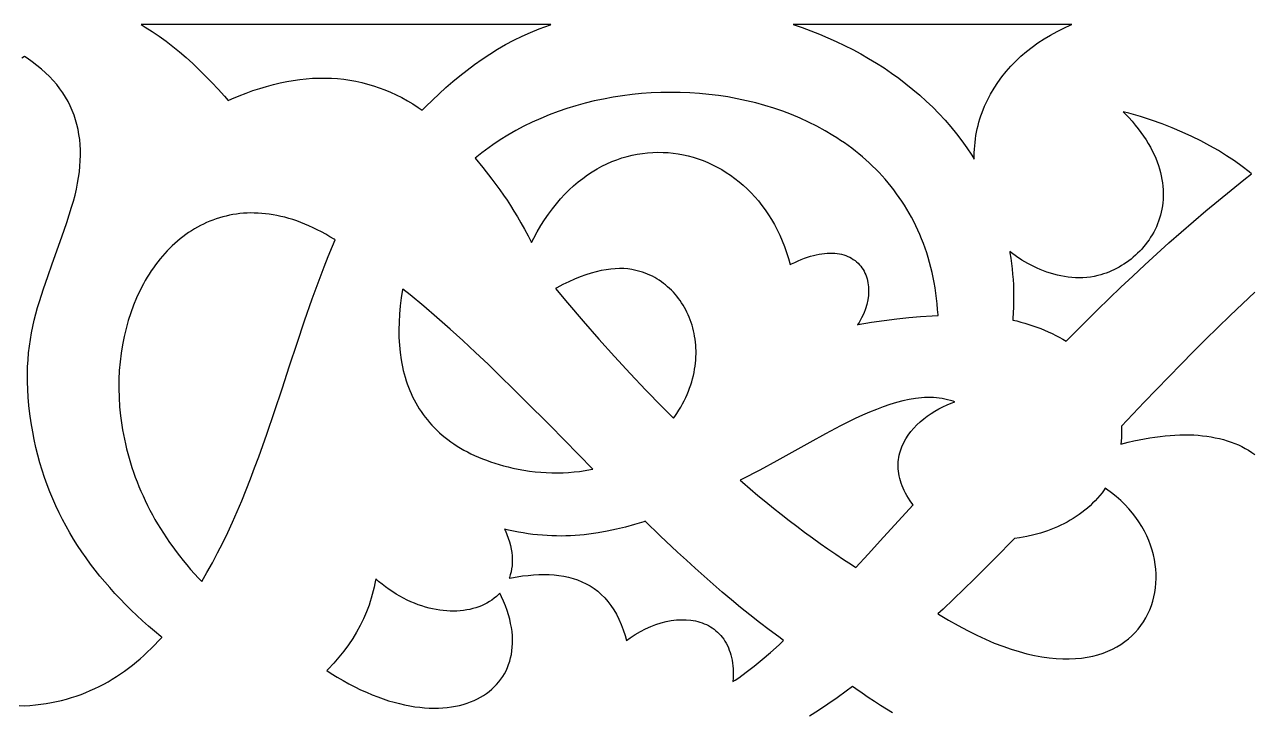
# Model space of a CAD drawing. Extents: x -340 to 340, y -265 to 265.
# Drawn here: x -170.92 to -120.93, y -183.1 to -155.2 of the extents above; entities that cross this region are included whole.
import ezdxf

# ---------------------------------------------------------------- set-up
doc = ezdxf.new("R2010")
doc.units = 0
doc.layers.add('LAYER_1', color=18, linetype='CONTINUOUS')

msp = doc.modelspace()

# ---------------------------------------------------------------- linework, layer by layer
at = {"layer": 'LAYER_1'}
for points in [[(-166.173, -155.202), (-166.005, -155.301), (-165.718, -155.483), (-165.434, -155.676), (-165.155, -155.88), (-164.878, -156.093), (-164.605, -156.315), (-164.336, -156.547), (-164.069, -156.788), (-163.806, -157.037), (-163.545, -157.295), (-163.287, -157.56), (-163.032, -157.833), (-162.779, -158.114), (-162.627, -158.288), (-162.473, -158.22), (-162.185, -158.101), (-161.9, -157.99), (-161.618, -157.889), (-161.338, -157.797), (-161.061, -157.714), (-160.786, -157.64), (-160.514, -157.575), (-160.244, -157.519), (-159.977, -157.473), (-159.712, -157.435), (-159.45, -157.407), (-159.19, -157.388), (-158.932, -157.377), (-158.676, -157.376), (-158.423, -157.384), (-158.172, -157.401), (-157.923, -157.427), (-157.676, -157.462), (-157.432, -157.505), (-157.19, -157.558), (-156.95, -157.62), (-156.713, -157.69), (-156.477, -157.77), (-156.244, -157.858), (-156.013, -157.955), (-155.783, -158.06), (-155.556, -158.174), (-155.332, -158.297), (-155.109, -158.428), (-154.888, -158.568), (-154.723, -158.679), (-154.579, -158.534), (-154.312, -158.273), (-154.039, -158.017), (-153.761, -157.766), (-153.478, -157.521), (-153.19, -157.282), (-152.895, -157.05), (-152.595, -156.826), (-152.289, -156.61), (-151.977, -156.403), (-151.659, -156.205), (-151.334, -156.017), (-151.003, -155.839), (-150.665, -155.673), (-150.32, -155.518), (-149.969, -155.375), (-149.74, -155.29), (-149.511, -155.209), (-149.491, -155.202)], [(-130.134, -156.302), (-129.903, -156.121), (-129.662, -155.948), (-129.411, -155.783), (-129.151, -155.627), (-128.882, -155.481), (-128.604, -155.344), (-128.318, -155.216), (-128.282, -155.202), (-139.629, -155.202), (-139.62, -155.205), (-139.262, -155.325), (-138.908, -155.454), (-138.558, -155.59), (-138.212, -155.735), (-137.871, -155.887), (-137.534, -156.048), (-137.202, -156.216), (-136.875, -156.392), (-136.553, -156.576), (-136.238, -156.767), (-135.928, -156.966), (-135.624, -157.173), (-135.326, -157.387), (-135.036, -157.608), (-134.752, -157.837), (-134.475, -158.073), (-134.206, -158.316), (-133.944, -158.567), (-133.691, -158.824), (-133.445, -159.089), (-133.208, -159.36), (-132.98, -159.639), (-132.761, -159.924), (-132.551, -160.216), (-132.351, -160.514), (-132.253, -160.67), (-132.254, -160.56), (-132.252, -160.417), (-132.246, -160.275), (-132.236, -160.134), (-132.223, -159.994), (-132.205, -159.855), (-132.184, -159.716), (-132.159, -159.579), (-132.131, -159.443), (-132.099, -159.308), (-132.064, -159.174), (-132.024, -159.041), (-131.982, -158.91), (-131.936, -158.778), (-131.834, -158.523), (-131.719, -158.272), (-131.59, -158.026), (-131.45, -157.787), (-131.296, -157.554), (-131.131, -157.327), (-130.954, -157.107), (-130.765, -156.895), (-130.566, -156.69), (-130.355, -156.492)], [(-134.438, -167.075), (-133.974, -167.048), (-133.728, -167.04), (-133.73, -167.011), (-133.745, -166.784), (-133.764, -166.559), (-133.788, -166.339), (-133.816, -166.121), (-133.849, -165.906), (-133.886, -165.694), (-133.926, -165.485), (-133.971, -165.279), (-134.02, -165.076), (-134.073, -164.877), (-134.13, -164.68), (-134.191, -164.486), (-134.255, -164.295), (-134.324, -164.107), (-134.396, -163.922), (-134.471, -163.74), (-134.55, -163.561), (-134.633, -163.385), (-134.719, -163.212), (-134.809, -163.041), (-134.902, -162.874), (-134.998, -162.709), (-135.098, -162.548), (-135.201, -162.389), (-135.307, -162.233), (-135.416, -162.08), (-135.528, -161.929), (-135.643, -161.782), (-135.761, -161.638), (-135.882, -161.496), (-136.006, -161.357), (-136.132, -161.221), (-136.262, -161.088), (-136.394, -160.957), (-136.528, -160.83), (-136.666, -160.705), (-136.805, -160.583), (-136.947, -160.464), (-137.092, -160.347), (-137.239, -160.234), (-137.388, -160.123), (-137.54, -160.015), (-137.694, -159.91), (-137.85, -159.807), (-138.007, -159.708), (-138.33, -159.517), (-138.66, -159.337), (-138.997, -159.168), (-139.341, -159.011), (-139.691, -158.864), (-140.047, -158.729), (-140.409, -158.604), (-140.776, -158.491), (-141.147, -158.389), (-141.523, -158.297), (-141.902, -158.217), (-142.284, -158.147), (-142.67, -158.089), (-143.057, -158.041), (-143.446, -158.004), (-143.837, -157.978), (-144.229, -157.963), (-144.621, -157.959), (-145.013, -157.965), (-145.405, -157.982), (-145.796, -158.01), (-146.185, -158.049), (-146.573, -158.098), (-146.958, -158.158), (-147.341, -158.229), (-147.721, -158.31), (-148.096, -158.402), (-148.468, -158.504), (-148.835, -158.616), (-149.197, -158.739), (-149.554, -158.872), (-149.905, -159.016), (-150.249, -159.17), (-150.586, -159.334), (-150.916, -159.509), (-151.239, -159.693), (-151.553, -159.888), (-151.859, -160.093), (-152.156, -160.308), (-152.3, -160.419), (-152.442, -160.532), (-152.574, -160.641), (-152.265, -161.02), (-151.895, -161.49), (-151.727, -161.71), (-151.569, -161.925), (-151.418, -162.137), (-151.273, -162.349), (-151.131, -162.565), (-150.992, -162.787), (-150.853, -163.018), (-150.711, -163.262), (-150.566, -163.521), (-150.415, -163.799), (-150.275, -164.065), (-150.184, -163.884), (-150.044, -163.626), (-149.898, -163.378), (-149.747, -163.14), (-149.591, -162.912), (-149.43, -162.695), (-149.265, -162.488), (-149.095, -162.291), (-148.922, -162.104), (-148.744, -161.927), (-148.563, -161.76), (-148.378, -161.603), (-148.19, -161.456), (-147.999, -161.319), (-147.805, -161.191), (-147.608, -161.073), (-147.409, -160.965), (-147.208, -160.866), (-147.005, -160.777), (-146.801, -160.698), (-146.595, -160.628), (-146.388, -160.567), (-146.18, -160.516), (-145.971, -160.474), (-145.761, -160.441), (-145.552, -160.417), (-145.342, -160.402), (-145.133, -160.396), (-144.924, -160.4), (-144.716, -160.411), (-144.508, -160.432), (-144.302, -160.461), (-144.097, -160.499), (-143.894, -160.546), (-143.692, -160.601), (-143.493, -160.664), (-143.296, -160.735), (-143.101, -160.815), (-142.909, -160.902), (-142.72, -160.998), (-142.534, -161.102), (-142.352, -161.213), (-142.173, -161.332), (-141.998, -161.459), (-141.827, -161.594), (-141.66, -161.736), (-141.497, -161.885), (-141.34, -162.042), (-141.187, -162.206), (-141.039, -162.377), (-140.897, -162.556), (-140.76, -162.741), (-140.629, -162.934), (-140.504, -163.133), (-140.385, -163.339), (-140.272, -163.551), (-140.167, -163.77), (-140.068, -163.996), (-139.975, -164.228), (-139.891, -164.467), (-139.813, -164.711), (-139.744, -164.963), (-139.697, -164.938), (-139.561, -164.872), (-139.428, -164.811), (-139.298, -164.756), (-139.17, -164.707), (-139.045, -164.663), (-138.922, -164.624), (-138.802, -164.59), (-138.684, -164.562), (-138.57, -164.538), (-138.457, -164.52), (-138.348, -164.506), (-138.24, -164.498), (-138.136, -164.494), (-138.034, -164.495), (-137.935, -164.5), (-137.839, -164.511), (-137.746, -164.525), (-137.655, -164.545), (-137.567, -164.569), (-137.483, -164.597), (-137.401, -164.629), (-137.323, -164.666), (-137.248, -164.707), (-137.177, -164.752), (-137.109, -164.8), (-137.045, -164.852), (-136.984, -164.908), (-136.927, -164.967), (-136.875, -165.029), (-136.826, -165.095), (-136.781, -165.162), (-136.741, -165.233), (-136.704, -165.306), (-136.671, -165.381), (-136.643, -165.458), (-136.618, -165.537), (-136.598, -165.617), (-136.581, -165.699), (-136.568, -165.783), (-136.56, -165.868), (-136.555, -165.954), (-136.554, -166.043), (-136.563, -166.218), (-136.589, -166.398), (-136.629, -166.581), (-136.685, -166.764), (-136.756, -166.948), (-136.842, -167.131), (-136.944, -167.314), (-137.007, -167.411), (-136.979, -167.405), (-136.442, -167.311), (-135.919, -167.232), (-135.411, -167.166), (-134.917, -167.114)], [(-125.8, -165.43), (-125.315, -164.978), (-124.825, -164.529), (-124.331, -164.084), (-123.833, -163.643), (-123.331, -163.208), (-122.825, -162.777), (-122.316, -162.353), (-121.802, -161.935), (-121.285, -161.523), (-120.963, -161.273), (-121.057, -161.196), (-121.354, -160.969), (-121.663, -160.748), (-121.984, -160.534), (-122.318, -160.328), (-122.665, -160.128), (-123.026, -159.935), (-123.4, -159.75), (-123.789, -159.573), (-124.192, -159.404), (-124.61, -159.242), (-125.044, -159.089), (-125.493, -158.944), (-125.958, -158.808), (-126.193, -158.746), (-126.111, -158.829), (-125.967, -158.982), (-125.831, -159.135), (-125.703, -159.287), (-125.581, -159.439), (-125.468, -159.591), (-125.361, -159.742), (-125.262, -159.893), (-125.17, -160.043), (-125.085, -160.192), (-125.006, -160.341), (-124.934, -160.489), (-124.869, -160.637), (-124.811, -160.783), (-124.759, -160.929), (-124.713, -161.074), (-124.673, -161.217), (-124.64, -161.36), (-124.612, -161.501), (-124.591, -161.641), (-124.575, -161.78), (-124.565, -161.917), (-124.56, -162.053), (-124.561, -162.187), (-124.567, -162.319), (-124.579, -162.45), (-124.595, -162.579), (-124.617, -162.706), (-124.643, -162.831), (-124.674, -162.953), (-124.709, -163.074), (-124.749, -163.193), (-124.793, -163.309), (-124.841, -163.423), (-124.894, -163.534), (-124.95, -163.643), (-125.009, -163.75), (-125.073, -163.854), (-125.139, -163.955), (-125.209, -164.054), (-125.283, -164.149), (-125.359, -164.242), (-125.438, -164.333), (-125.52, -164.42), (-125.604, -164.504), (-125.692, -164.585), (-125.781, -164.664), (-125.873, -164.739), (-125.967, -164.811), (-126.063, -164.88), (-126.16, -164.945), (-126.26, -165.007), (-126.361, -165.066), (-126.464, -165.122), (-126.568, -165.174), (-126.673, -165.222), (-126.78, -165.267), (-126.888, -165.309), (-126.997, -165.346), (-127.106, -165.38), (-127.217, -165.411), (-127.369, -165.445), (-127.523, -165.472), (-127.676, -165.49), (-127.829, -165.501), (-127.981, -165.505), (-128.133, -165.501), (-128.283, -165.491), (-128.433, -165.475), (-128.581, -165.453), (-128.727, -165.425), (-128.872, -165.392), (-129.015, -165.354), (-129.156, -165.312), (-129.295, -165.265), (-129.432, -165.214), (-129.566, -165.16), (-129.698, -165.103), (-129.828, -165.042), (-130.076, -164.914), (-130.312, -164.777), (-130.535, -164.634), (-130.742, -164.487), (-130.811, -164.434), (-130.801, -164.489), (-130.767, -164.702), (-130.738, -164.916), (-130.712, -165.133), (-130.691, -165.351), (-130.675, -165.572), (-130.662, -165.793), (-130.654, -166.017), (-130.651, -166.242), (-130.652, -166.469), (-130.657, -166.698), (-130.667, -166.929), (-130.682, -167.161), (-130.687, -167.219), (-130.524, -167.257), (-130.357, -167.3), (-130.192, -167.347), (-130.028, -167.397), (-129.867, -167.451), (-129.707, -167.507), (-129.549, -167.568), (-129.393, -167.631), (-129.24, -167.697), (-129.089, -167.767), (-128.94, -167.841), (-128.794, -167.917), (-128.65, -167.997), (-128.51, -168.079), (-128.163, -167.73), (-127.7, -167.266), (-127.231, -166.804), (-126.759, -166.344), (-126.282, -165.886)], [(-166.784, -167.559), (-166.863, -167.89), (-166.93, -168.227), (-166.985, -168.571), (-167.028, -168.921), (-167.058, -169.276), (-167.074, -169.636), (-167.078, -170.001), (-167.069, -170.37), (-167.045, -170.743), (-167.008, -171.119), (-166.984, -171.307), (-166.956, -171.497), (-166.925, -171.687), (-166.891, -171.877), (-166.852, -172.068), (-166.81, -172.26), (-166.764, -172.451), (-166.714, -172.643), (-166.661, -172.835), (-166.604, -173.027), (-166.543, -173.22), (-166.478, -173.412), (-166.409, -173.605), (-166.336, -173.797), (-166.259, -173.989), (-166.178, -174.181), (-166.093, -174.373), (-166.004, -174.564), (-165.911, -174.755), (-165.814, -174.946), (-165.713, -175.136), (-165.607, -175.325), (-165.497, -175.514), (-165.383, -175.702), (-165.265, -175.89), (-165.142, -176.077), (-165.015, -176.263), (-164.884, -176.448), (-164.748, -176.632), (-164.607, -176.815), (-164.463, -176.997), (-164.313, -177.178), (-164.159, -177.358), (-164.001, -177.536), (-163.838, -177.714), (-163.703, -177.855), (-163.489, -177.492), (-163.268, -177.097), (-163.054, -176.693), (-162.847, -176.282), (-162.646, -175.863), (-162.451, -175.438), (-162.261, -175.006), (-162.076, -174.569), (-161.896, -174.127), (-161.72, -173.681), (-161.549, -173.23), (-161.381, -172.776), (-161.216, -172.32), (-161.055, -171.861), (-160.738, -170.937), (-160.429, -170.011), (-160.124, -169.086), (-159.82, -168.166), (-159.514, -167.257), (-159.204, -166.361), (-159.045, -165.92), (-158.885, -165.484), (-158.721, -165.053), (-158.555, -164.629), (-158.385, -164.211), (-158.277, -163.957), (-158.311, -163.935), (-158.485, -163.829), (-158.657, -163.729), (-158.829, -163.635), (-158.999, -163.547), (-159.168, -163.465), (-159.337, -163.388), (-159.504, -163.316), (-159.67, -163.25), (-159.835, -163.19), (-159.998, -163.135), (-160.161, -163.085), (-160.322, -163.041), (-160.482, -163.002), (-160.64, -162.967), (-160.797, -162.938), (-160.953, -162.914), (-161.108, -162.895), (-161.261, -162.88), (-161.412, -162.871), (-161.563, -162.866), (-161.711, -162.865), (-161.859, -162.87), (-162.005, -162.878), (-162.149, -162.892), (-162.292, -162.909), (-162.433, -162.931), (-162.572, -162.957), (-162.71, -162.988), (-162.847, -163.022), (-162.982, -163.061), (-163.115, -163.104), (-163.247, -163.151), (-163.376, -163.202), (-163.505, -163.256), (-163.631, -163.315), (-163.756, -163.377), (-163.879, -163.443), (-164, -163.513), (-164.119, -163.587), (-164.237, -163.664), (-164.352, -163.745), (-164.466, -163.829), (-164.578, -163.917), (-164.687, -164.008), (-164.795, -164.102), (-164.901, -164.2), (-165.004, -164.301), (-165.106, -164.405), (-165.205, -164.512), (-165.303, -164.623), (-165.398, -164.736), (-165.491, -164.853), (-165.581, -164.972), (-165.669, -165.095), (-165.755, -165.22), (-165.839, -165.348), (-165.92, -165.478), (-165.999, -165.611), (-166.074, -165.746), (-166.22, -166.027), (-166.354, -166.316), (-166.478, -166.614), (-166.591, -166.921), (-166.693, -167.236)], [(-145.972, -165.212), (-146.081, -165.186), (-146.19, -165.165), (-146.352, -165.142), (-146.518, -165.128), (-146.69, -165.124), (-146.868, -165.13), (-147.053, -165.145), (-147.243, -165.171), (-147.44, -165.207), (-147.643, -165.254), (-147.853, -165.312), (-148.069, -165.382), (-148.292, -165.463), (-148.522, -165.555), (-148.758, -165.66), (-149.002, -165.777), (-149.252, -165.906), (-149.299, -165.932), (-148.813, -166.515), (-148.175, -167.263), (-147.537, -167.992), (-146.9, -168.703), (-146.262, -169.396), (-145.622, -170.072), (-144.979, -170.732), (-144.496, -171.214), (-144.445, -171.143), (-144.359, -171.016), (-144.278, -170.888), (-144.201, -170.76), (-144.13, -170.632), (-144.063, -170.504), (-144.001, -170.375), (-143.943, -170.246), (-143.89, -170.117), (-143.841, -169.989), (-143.797, -169.86), (-143.757, -169.732), (-143.721, -169.604), (-143.689, -169.476), (-143.662, -169.349), (-143.638, -169.222), (-143.619, -169.095), (-143.604, -168.97), (-143.592, -168.845), (-143.585, -168.721), (-143.581, -168.597), (-143.581, -168.475), (-143.585, -168.354), (-143.593, -168.234), (-143.604, -168.114), (-143.618, -167.997), (-143.637, -167.88), (-143.658, -167.765), (-143.683, -167.651), (-143.712, -167.539), (-143.743, -167.428), (-143.778, -167.319), (-143.816, -167.212), (-143.858, -167.106), (-143.902, -167.003), (-143.949, -166.901), (-144, -166.802), (-144.053, -166.704), (-144.109, -166.609), (-144.168, -166.516), (-144.23, -166.425), (-144.295, -166.337), (-144.362, -166.251), (-144.432, -166.168), (-144.504, -166.088), (-144.579, -166.01), (-144.657, -165.935), (-144.736, -165.862), (-144.818, -165.793), (-144.903, -165.727), (-144.99, -165.663), (-145.079, -165.603), (-145.17, -165.546), (-145.263, -165.492), (-145.358, -165.441), (-145.456, -165.394), (-145.555, -165.351), (-145.656, -165.31), (-145.76, -165.274), (-145.865, -165.241)], [(-152.116, -172.924), (-151.948, -172.983), (-151.775, -173.04), (-151.599, -173.094), (-151.418, -173.145), (-151.232, -173.193), (-151.042, -173.238), (-150.816, -173.285), (-150.589, -173.326), (-150.361, -173.361), (-150.133, -173.389), (-149.905, -173.41), (-149.676, -173.425), (-149.448, -173.433), (-149.22, -173.435), (-148.993, -173.43), (-148.767, -173.418), (-148.542, -173.399), (-148.319, -173.373), (-148.097, -173.341), (-147.878, -173.301), (-147.785, -173.281), (-149.537, -171.501), (-150.533, -170.498), (-151.033, -170.001), (-151.537, -169.509), (-152.044, -169.02), (-152.555, -168.536), (-153.072, -168.057), (-153.596, -167.584), (-154.128, -167.116), (-154.668, -166.654), (-155.217, -166.199), (-155.52, -165.957), (-155.524, -165.976), (-155.578, -166.314), (-155.621, -166.647), (-155.652, -166.976), (-155.671, -167.3), (-155.679, -167.619), (-155.674, -167.933), (-155.656, -168.241), (-155.626, -168.543), (-155.584, -168.84), (-155.558, -168.984), (-155.528, -169.128), (-155.496, -169.27), (-155.46, -169.41), (-155.421, -169.548), (-155.379, -169.685), (-155.333, -169.82), (-155.284, -169.952), (-155.231, -170.083), (-155.176, -170.212), (-155.116, -170.339), (-155.054, -170.464), (-154.988, -170.587), (-154.918, -170.708), (-154.845, -170.827), (-154.768, -170.944), (-154.688, -171.059), (-154.604, -171.171), (-154.517, -171.282), (-154.425, -171.39), (-154.331, -171.496), (-154.232, -171.599), (-154.13, -171.701), (-154.023, -171.8), (-153.913, -171.897), (-153.799, -171.991), (-153.682, -172.083), (-153.56, -172.172), (-153.434, -172.259), (-153.304, -172.344), (-153.17, -172.426), (-153.032, -172.505), (-152.89, -172.581), (-152.744, -172.655), (-152.593, -172.727), (-152.438, -172.795), (-152.279, -172.861)], [(-134.744, -174.74), (-134.797, -174.67), (-134.869, -174.567), (-134.937, -174.464), (-134.998, -174.361), (-135.055, -174.259), (-135.107, -174.158), (-135.153, -174.057), (-135.194, -173.956), (-135.231, -173.856), (-135.262, -173.756), (-135.289, -173.657), (-135.311, -173.559), (-135.328, -173.461), (-135.341, -173.364), (-135.349, -173.268), (-135.352, -173.173), (-135.351, -173.079), (-135.346, -172.986), (-135.337, -172.894), (-135.323, -172.803), (-135.306, -172.713), (-135.285, -172.625), (-135.259, -172.536), (-135.199, -172.369), (-135.125, -172.205), (-135.039, -172.048), (-134.941, -171.897), (-134.833, -171.752), (-134.715, -171.614), (-134.589, -171.483), (-134.455, -171.358), (-134.313, -171.24), (-134.166, -171.128), (-134.013, -171.023), (-133.855, -170.925), (-133.693, -170.834), (-133.528, -170.75), (-133.36, -170.673), (-133.19, -170.604), (-133.042, -170.549), (-133.114, -170.524), (-133.226, -170.489), (-133.339, -170.459), (-133.452, -170.433), (-133.567, -170.412), (-133.682, -170.395), (-133.798, -170.382), (-133.916, -170.374), (-134.035, -170.369), (-134.155, -170.369), (-134.275, -170.373), (-134.398, -170.38), (-134.521, -170.391), (-134.644, -170.406), (-134.898, -170.447), (-135.156, -170.503), (-135.419, -170.571), (-135.686, -170.653), (-135.959, -170.747), (-136.236, -170.852), (-136.519, -170.968), (-136.806, -171.094), (-137.098, -171.23), (-137.395, -171.374), (-137.696, -171.526), (-138.315, -171.852), (-138.953, -172.2), (-140.289, -172.939), (-140.988, -173.319), (-141.707, -173.696), (-141.785, -173.737), (-141.69, -173.819), (-141.374, -174.088), (-141.059, -174.353), (-140.743, -174.613), (-140.426, -174.869), (-140.11, -175.12), (-139.794, -175.366), (-139.477, -175.607), (-139.16, -175.844), (-138.843, -176.076), (-138.526, -176.304), (-138.209, -176.526), (-137.891, -176.744), (-137.573, -176.957), (-137.255, -177.165), (-137.077, -177.279), (-136.576, -176.74), (-135.944, -176.055)], [(-130.119, -176.025), (-130.406, -176.076), (-130.621, -176.105), (-131.418, -176.915), (-132.261, -177.756), (-132.683, -178.168), (-133.104, -178.573), (-133.525, -178.972), (-133.734, -179.167), (-133.708, -179.18), (-133.3, -179.427), (-132.91, -179.649), (-132.529, -179.852), (-132.156, -180.037), (-131.793, -180.204), (-131.438, -180.355), (-131.092, -180.488), (-130.755, -180.605), (-130.427, -180.705), (-130.108, -180.791), (-129.799, -180.861), (-129.498, -180.916), (-129.207, -180.957), (-128.926, -180.985), (-128.654, -180.999), (-128.391, -181), (-128.138, -180.99), (-127.894, -180.967), (-127.659, -180.932), (-127.434, -180.887), (-127.219, -180.831), (-127.013, -180.765), (-126.816, -180.69), (-126.629, -180.605), (-126.451, -180.511), (-126.283, -180.409), (-126.124, -180.299), (-125.974, -180.181), (-125.833, -180.056), (-125.702, -179.923), (-125.58, -179.785), (-125.467, -179.64), (-125.363, -179.489), (-125.269, -179.332), (-125.184, -179.171), (-125.109, -179.004), (-125.043, -178.834), (-124.986, -178.659), (-124.939, -178.48), (-124.902, -178.298), (-124.875, -178.113), (-124.857, -177.925), (-124.849, -177.735), (-124.852, -177.544), (-124.864, -177.351), (-124.886, -177.157), (-124.919, -176.962), (-124.961, -176.768), (-125.014, -176.573), (-125.077, -176.379), (-125.151, -176.186), (-125.235, -175.995), (-125.33, -175.805), (-125.435, -175.617), (-125.551, -175.432), (-125.678, -175.25), (-125.815, -175.071), (-125.964, -174.896), (-126.123, -174.726), (-126.294, -174.56), (-126.475, -174.398), (-126.668, -174.242), (-126.872, -174.092), (-126.922, -174.059), (-126.967, -174.126), (-127.053, -174.242), (-127.143, -174.355), (-127.236, -174.464), (-127.334, -174.57), (-127.435, -174.672), (-127.539, -174.771), (-127.646, -174.867), (-127.757, -174.958), (-127.87, -175.047), (-127.987, -175.131), (-128.106, -175.213), (-128.227, -175.291), (-128.351, -175.365), (-128.478, -175.436), (-128.606, -175.504), (-128.736, -175.568), (-128.868, -175.629), (-129.002, -175.686), (-129.138, -175.74), (-129.276, -175.791), (-129.552, -175.882), (-129.834, -175.96)], [(-151.188, -177.717), (-151.095, -177.699), (-150.866, -177.66), (-150.64, -177.628), (-150.417, -177.602), (-150.198, -177.583), (-149.983, -177.572), (-149.771, -177.569), (-149.563, -177.573), (-149.36, -177.586), (-149.16, -177.608), (-148.964, -177.639), (-148.773, -177.679), (-148.587, -177.729), (-148.405, -177.789), (-148.229, -177.86), (-148.058, -177.941), (-147.893, -178.033), (-147.734, -178.137), (-147.582, -178.251), (-147.436, -178.378), (-147.298, -178.516), (-147.166, -178.666), (-147.042, -178.828), (-146.926, -179.001), (-146.818, -179.187), (-146.718, -179.385), (-146.625, -179.595), (-146.541, -179.817), (-146.465, -180.053), (-146.411, -180.253), (-146.259, -180.143), (-146.052, -180.009), (-145.844, -179.889), (-145.634, -179.781), (-145.424, -179.687), (-145.213, -179.606), (-145.003, -179.538), (-144.794, -179.484), (-144.587, -179.444), (-144.382, -179.418), (-144.18, -179.406), (-143.983, -179.408), (-143.791, -179.425), (-143.695, -179.44), (-143.601, -179.458), (-143.51, -179.479), (-143.419, -179.505), (-143.331, -179.534), (-143.244, -179.568), (-143.16, -179.605), (-143.077, -179.647), (-142.997, -179.692), (-142.919, -179.742), (-142.844, -179.795), (-142.772, -179.853), (-142.702, -179.914), (-142.636, -179.979), (-142.572, -180.049), (-142.512, -180.122), (-142.455, -180.199), (-142.402, -180.28), (-142.352, -180.364), (-142.306, -180.452), (-142.264, -180.544), (-142.225, -180.64), (-142.191, -180.739), (-142.16, -180.841), (-142.134, -180.947), (-142.112, -181.056), (-142.094, -181.169), (-142.08, -181.285), (-142.07, -181.405), (-142.065, -181.528), (-142.064, -181.654), (-142.068, -181.784), (-142.076, -181.919), (-141.993, -181.865), (-141.844, -181.764), (-141.535, -181.543), (-141.217, -181.298), (-140.887, -181.029), (-140.547, -180.738), (-140.197, -180.425), (-140.015, -180.256), (-140.215, -180.11), (-140.609, -179.815), (-140.999, -179.516), (-141.384, -179.213), (-141.765, -178.905), (-142.142, -178.594), (-142.515, -178.28), (-142.885, -177.962), (-143.251, -177.641), (-143.614, -177.316), (-143.974, -176.99), (-144.332, -176.66), (-145.039, -175.995), (-145.652, -175.404), (-145.711, -175.422), (-146.081, -175.535), (-146.453, -175.639), (-146.824, -175.73), (-147.196, -175.81), (-147.569, -175.876), (-147.941, -175.929), (-148.129, -175.951), (-148.317, -175.969), (-148.505, -175.983), (-148.693, -175.993), (-148.882, -176), (-149.072, -176.003), (-149.262, -176.002), (-149.453, -175.997), (-149.645, -175.988), (-149.837, -175.975), (-150.03, -175.957), (-150.225, -175.936), (-150.42, -175.91), (-150.615, -175.879), (-150.812, -175.845), (-151.01, -175.805), (-151.21, -175.761), (-151.371, -175.722), (-151.341, -175.787), (-151.277, -175.941), (-151.222, -176.093), (-151.175, -176.242), (-151.136, -176.388), (-151.106, -176.532), (-151.083, -176.673), (-151.069, -176.812), (-151.062, -176.947), (-151.062, -177.08), (-151.071, -177.209), (-151.087, -177.335), (-151.11, -177.458), (-151.14, -177.577), (-151.178, -177.692)], [(-151.567, -178.327), (-151.618, -178.381), (-151.704, -178.461), (-151.794, -178.536), (-151.889, -178.606), (-151.988, -178.671), (-152.092, -178.731), (-152.2, -178.786), (-152.311, -178.836), (-152.426, -178.881), (-152.544, -178.921), (-152.665, -178.956), (-152.79, -178.986), (-152.917, -179.01), (-153.046, -179.03), (-153.178, -179.044), (-153.313, -179.053), (-153.449, -179.057), (-153.588, -179.055), (-153.728, -179.049), (-153.87, -179.036), (-154.013, -179.019), (-154.157, -178.996), (-154.303, -178.967), (-154.449, -178.933), (-154.596, -178.893), (-154.744, -178.848), (-154.892, -178.797), (-155.041, -178.74), (-155.189, -178.678), (-155.338, -178.61), (-155.486, -178.535), (-155.633, -178.455), (-155.781, -178.369), (-155.927, -178.277), (-156.072, -178.179), (-156.216, -178.074), (-156.359, -177.964), (-156.501, -177.847), (-156.622, -177.74), (-156.63, -177.792), (-156.657, -177.94), (-156.687, -178.088), (-156.721, -178.235), (-156.758, -178.381), (-156.799, -178.525), (-156.844, -178.669), (-156.892, -178.812), (-156.998, -179.092), (-157.118, -179.368), (-157.251, -179.64), (-157.398, -179.907), (-157.558, -180.17), (-157.731, -180.428), (-157.917, -180.682), (-158.115, -180.931), (-158.326, -181.176), (-158.549, -181.416), (-158.61, -181.477), (-158.438, -181.589), (-158.193, -181.74), (-157.95, -181.882), (-157.709, -182.015), (-157.47, -182.139), (-157.234, -182.254), (-157, -182.36), (-156.769, -182.458), (-156.54, -182.547), (-156.315, -182.627), (-156.093, -182.7), (-155.873, -182.764), (-155.657, -182.821), (-155.445, -182.869), (-155.236, -182.91), (-155.031, -182.944), (-154.83, -182.969), (-154.632, -182.988), (-154.439, -182.999), (-154.25, -183.004), (-154.065, -183.001), (-153.885, -182.992), (-153.709, -182.976), (-153.538, -182.954), (-153.372, -182.925), (-153.211, -182.89), (-153.055, -182.849), (-152.904, -182.802), (-152.758, -182.75), (-152.618, -182.692), (-152.483, -182.628), (-152.353, -182.559), (-152.229, -182.485), (-152.111, -182.405), (-151.999, -182.321), (-151.892, -182.232), (-151.792, -182.138), (-151.697, -182.04), (-151.608, -181.937), (-151.526, -181.83), (-151.45, -181.718), (-151.38, -181.602), (-151.316, -181.482), (-151.259, -181.357), (-151.208, -181.228), (-151.165, -181.096), (-151.128, -180.959), (-151.098, -180.818), (-151.075, -180.673), (-151.059, -180.524), (-151.051, -180.372), (-151.05, -180.216), (-151.057, -180.056), (-151.072, -179.893), (-151.095, -179.726), (-151.127, -179.556), (-151.166, -179.382), (-151.214, -179.206), (-151.271, -179.026), (-151.337, -178.844), (-151.412, -178.659), (-151.496, -178.471)]]:
    msp.add_lwpolyline(points, close=True, dxfattribs=at)
for points in [[(-171.131, -182.896), (-170.915, -182.911), (-170.698, -182.896), (-170.474, -182.875), (-170.254, -182.848), (-170.038, -182.816), (-169.825, -182.779), (-169.615, -182.736), (-169.408, -182.687), (-169.205, -182.634), (-169.006, -182.575), (-168.809, -182.511), (-168.616, -182.443), (-168.425, -182.369), (-168.238, -182.29), (-168.054, -182.207), (-167.873, -182.119), (-167.694, -182.026), (-167.518, -181.929), (-167.346, -181.827), (-167.175, -181.721), (-167.008, -181.611), (-166.843, -181.496), (-166.681, -181.377), (-166.521, -181.253), (-166.364, -181.126), (-166.209, -180.994), (-166.057, -180.859), (-165.907, -180.72), (-165.76, -180.577), (-165.614, -180.43), (-165.471, -180.279), (-165.331, -180.125), (-165.327, -180.121), (-165.37, -180.086), (-165.621, -179.877), (-165.867, -179.665), (-166.109, -179.45), (-166.345, -179.233), (-166.576, -179.012), (-166.802, -178.79), (-167.023, -178.564), (-167.238, -178.335), (-167.448, -178.103), (-167.652, -177.868), (-167.85, -177.63), (-168.043, -177.389), (-168.23, -177.144), (-168.411, -176.895), (-168.587, -176.644), (-168.756, -176.388), (-168.919, -176.13), (-169.076, -175.867), (-169.227, -175.6), (-169.371, -175.33), (-169.509, -175.056), (-169.64, -174.778), (-169.765, -174.496), (-169.884, -174.209), (-169.995, -173.919), (-170.1, -173.624), (-170.198, -173.325), (-170.289, -173.021), (-170.373, -172.713), (-170.45, -172.401), (-170.52, -172.084), (-170.583, -171.763), (-170.645, -171.395), (-170.697, -171.039), (-170.738, -170.695), (-170.768, -170.362), (-170.788, -170.039), (-170.798, -169.726), (-170.799, -169.422), (-170.791, -169.126), (-170.775, -168.837), (-170.75, -168.555), (-170.718, -168.279), (-170.678, -168.009), (-170.631, -167.743), (-170.578, -167.481), (-170.519, -167.223), (-170.455, -166.967), (-170.385, -166.713), (-170.31, -166.461), (-170.231, -166.208), (-170.148, -165.956), (-169.973, -165.448), (-169.787, -164.929), (-169.395, -163.837), (-169.195, -163.251), (-169.096, -162.946), (-168.998, -162.632), (-168.925, -162.382), (-168.86, -162.137), (-168.804, -161.895), (-168.756, -161.656), (-168.716, -161.421), (-168.684, -161.19), (-168.66, -160.962), (-168.645, -160.738), (-168.639, -160.517), (-168.641, -160.3), (-168.652, -160.087), (-168.671, -159.877), (-168.699, -159.671), (-168.736, -159.469), (-168.782, -159.27), (-168.836, -159.075), (-168.9, -158.884), (-168.972, -158.696), (-169.054, -158.512), (-169.146, -158.331), (-169.246, -158.154), (-169.357, -157.98), (-169.477, -157.81), (-169.607, -157.643), (-169.747, -157.479), (-169.897, -157.319), (-170.057, -157.163), (-170.228, -157.01), (-170.41, -156.86), (-170.603, -156.715), (-170.806, -156.572), (-170.915, -156.502), (-171.024, -156.573)], [(-120.836, -166.087), (-121.337, -166.557), (-121.838, -167.035), (-122.338, -167.521), (-122.838, -168.014), (-123.337, -168.514), (-123.836, -169.019), (-124.335, -169.528), (-125.331, -170.56), (-126.264, -171.538), (-126.261, -171.583), (-126.257, -171.719), (-126.257, -171.858), (-126.262, -171.998), (-126.271, -172.139), (-126.283, -172.269), (-125.989, -172.191), (-125.764, -172.138), (-125.543, -172.09), (-125.325, -172.048), (-125.11, -172.01), (-124.899, -171.978), (-124.69, -171.95), (-124.485, -171.927), (-124.282, -171.909), (-124.083, -171.896), (-123.888, -171.888), (-123.695, -171.885), (-123.506, -171.887), (-123.32, -171.894), (-123.137, -171.906), (-122.958, -171.923), (-122.782, -171.945), (-122.61, -171.972), (-122.441, -172.003), (-122.275, -172.04), (-122.114, -172.082), (-121.955, -172.129), (-121.801, -172.181), (-121.65, -172.238), (-121.503, -172.301), (-121.36, -172.368), (-121.221, -172.44), (-121.085, -172.518), (-120.954, -172.6), (-120.827, -172.688)], [(-135.578, -183.199), (-135.823, -183.051), (-136.07, -182.897), (-136.319, -182.737), (-136.569, -182.57), (-136.821, -182.397), (-137.075, -182.217), (-137.21, -182.119), (-137.465, -182.31), (-137.84, -182.581), (-138.214, -182.843), (-138.589, -183.094), (-138.963, -183.335)]]:
    msp.add_lwpolyline(points, dxfattribs=at)

doc.saveas('drawing.dxf')
